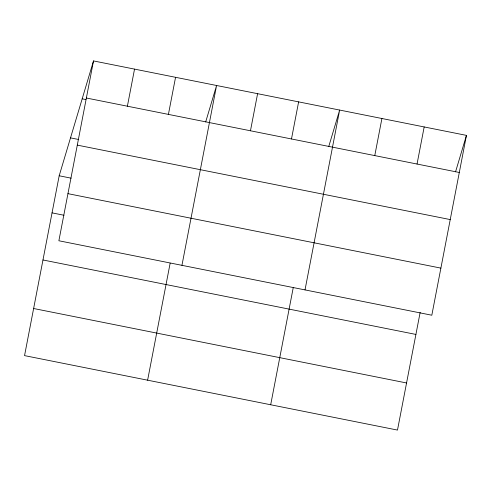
<?xml version="1.0" encoding="UTF-8"?>
<svg xmlns="http://www.w3.org/2000/svg" width="491" height="491" viewBox="0 0 491 491"><rect width="100%" height="100%" fill="white"/><g stroke="black" fill="none" stroke-linecap="round" stroke-linejoin="round"><path stroke-width="0.74" d="M93.511 60.921L58.877 240.762L431.816 315.222L466.45 135.381L93.511 60.921L59.184 175.778L24.55 355.619L397.489 430.079L420.161 312.356M127.39 106.209L134.534 69.114M168.413 114.397L175.557 77.302M147.619 380.187L170.15 263.201M181.946 265.336L216.58 85.495L205.686 121.94M250.459 130.778L257.603 93.683M291.482 138.971L298.626 101.876M270.688 404.762L293.219 287.775M305.015 289.905L339.649 110.064L328.755 146.508M374.774 155.598L381.918 118.503M417.043 164.037L424.181 126.942M455.556 171.825L466.45 135.381M86.367 98.016L459.306 172.476M82.181 98.826L85.913 99.569M70.508 137.873L78.713 139.512M77.296 145.121L450.235 219.581M59.184 175.778L71.115 178.159M67.948 193.657L440.887 268.117M52.04 212.867L63.971 215.254M42.969 259.978L415.908 334.432M33.621 308.508L406.56 382.968"/></g></svg>
